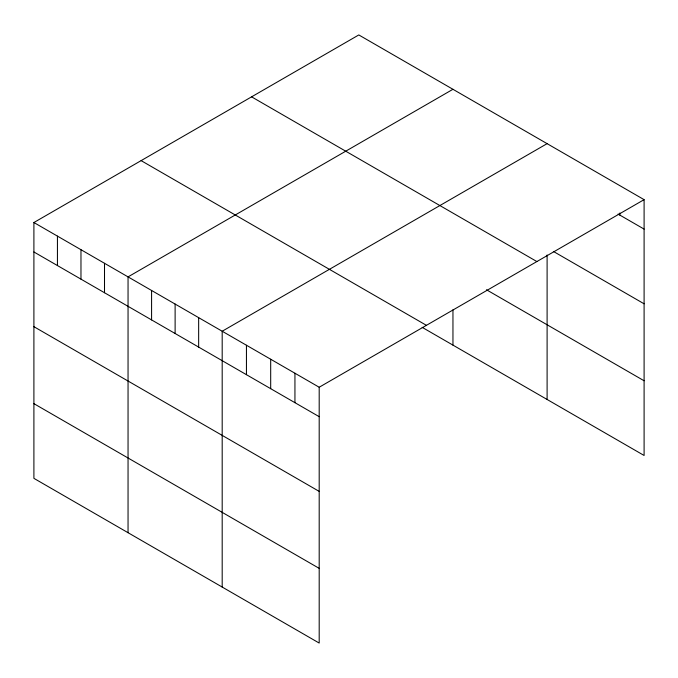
<?xml version="1.0" encoding="UTF-8"?>
<svg xmlns="http://www.w3.org/2000/svg" width="678" height="678" viewBox="0 0 678 678"><rect width="100%" height="100%" fill="white"/><g stroke="black" fill="none" stroke-linecap="round" stroke-linejoin="round"><path stroke-width="1.02" d="M644.1 199.654L319.194 387.24L319.194 643.058L33.9 478.346L33.9 222.528L358.806 34.942L644.1 199.654L644.1 455.472L422.174 327.347M452.955 89.293L128.049 276.878L128.049 532.705M547.104 143.651L222.189 331.237L222.189 587.055M618.056 214.062L644.1 229.096M553.392 251.428L644.1 303.803M251.589 96.844L536.883 261.555M486.448 289.752L644.1 380.773M141.117 160.627L426.411 325.33M33.9 222.528L319.194 387.24M33.9 251.97L319.194 416.682M33.9 326.677L319.194 491.389M33.9 403.647L319.194 568.359M619.853 212.994L619.853 215.096M547.104 254.987L547.104 399.469M452.955 309.838L452.955 345.119M294.938 373.239L294.938 402.681M270.691 359.238L270.691 388.68M246.445 345.238L246.445 374.68M198.654 317.643L198.654 347.094M175.119 304.058L175.119 333.508M151.584 290.472L151.584 319.914M104.505 263.293L104.505 292.743M80.97 249.707L80.97 279.15M57.435 236.114L57.435 265.564"/></g></svg>
